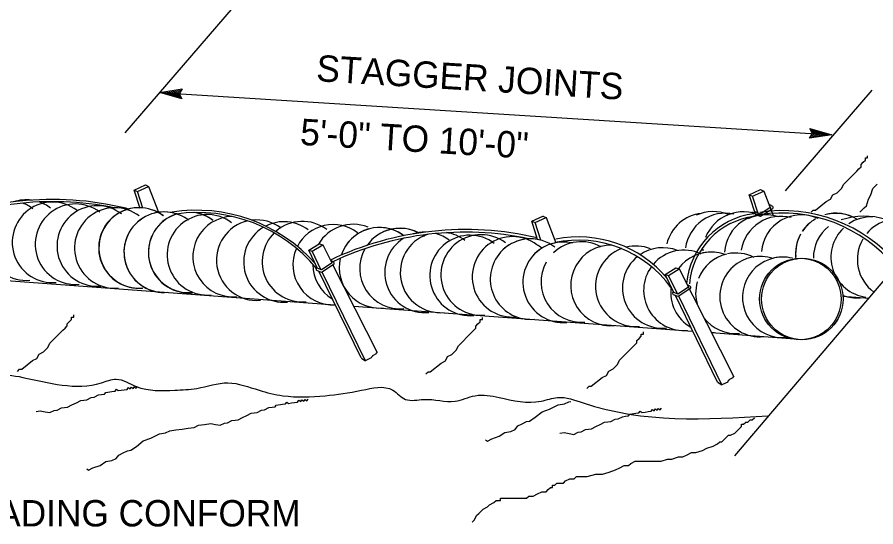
# Model space of a CAD drawing. Extents: x -894 to 866, y -472 to 714.
# Drawn here: x 175.5 to 403.5, y -181.8 to -46.5 of the extents above; entities that cross this region are included whole.
import ezdxf

# ---------------------------------------------------------------- set-up
doc = ezdxf.new("R2010")
doc.units = 0
for name, color, linetype in [('pp_PRESENTATION', 7, 'Continuous'), ('temp_CONSTRUCTION', 7, 'Continuous'), ('temp_CONSTRUCTION-anno', 7, 'Continuous')]:
    doc.layers.add(name, color=color, linetype=linetype)

msp = doc.modelspace()

# ---------------------------------------------------------------- linework, layer by layer
at = {"layer": 'pp_PRESENTATION'}
msp.add_lwpolyline([(366.06, -162.93), (451.93, -62.18), (445.5, -55.52), (465.66, -59.05), (458.91, -53.56), (593.73, 104.21)], dxfattribs=at)
at = {"layer": 'temp_CONSTRUCTION'}
for p, q in [((209.52, -91.04), (210.39, -91.43)), ((206.53, -92.42), (207.4, -92.81)), ((372.92, -92.25), (373.8, -92.64)), ((369.93, -93.62), (370.8, -94.01)), ((371.46, -98.48), (371.68, -97.98)), ((376.16, -96.79), (375.41, -96.32)), ((315.14, -99.28), (316.01, -99.67)), ((312.15, -100.65), (313.02, -101.04)), ((255.71, -106.62), (256.62, -106.9)), ((318.23, -106.44), (318.24, -106.42)), ((252.92, -108.36), (253.83, -108.64)), ((259.61, -111.61), (258.86, -111.15)), ((254.9, -113.3), (255.13, -112.8)), ((350.4, -113.03), (351.31, -113.31)), ((155.09, -115.1), (259.93, -122.82)), ((347.6, -114.77), (348.52, -115.05)), ((354.3, -118.02), (353.55, -117.55)), ((349.59, -119.71), (349.82, -119.21)), ((349.59, -119.71), (349.82, -119.21)), ((394.67, -120.54), (401.78, -121.06)), ((264.86, -123.19), (354.85, -129.82)), ((359.87, -130.19), (381.92, -131.92))]:
    msp.add_line(p, q, dxfattribs=at)
for points in [[(386.36, -98.29), (386.94, -97.72), (387.52, -97.72), (390.4, -95.41), (391.55, -94.83), (392.13, -93.68), (393.28, -93.1), (394.44, -91.95), (395.01, -90.79), (396.17, -89.64), (397.32, -88.48), (398.47, -87.33), (399.05, -86.75), (399.63, -86.18), (399.63, -85.6), (400.2, -85.02), (400.78, -84.45), (400.78, -83.87), (401.36, -83.87), (401.36, -83.29)], [(208.11, -97.24), (206.53, -92.42), (209.52, -91.04), (209.64, -91.09)], [(399.3, -98.28), (399.87, -97.7), (400.45, -97.13), (401.03, -96.55), (401.6, -94.82), (402.18, -93.67), (402.76, -91.94), (403.91, -90.78)], [(208.84, -97.16), (207.4, -92.81), (210.39, -91.43), (213, -98.22)], [(371.74, -99.29), (369.93, -93.62), (372.92, -92.25), (373.04, -92.3)], [(372.47, -99.1), (370.8, -94.01), (373.8, -92.64), (376.26, -99.16)], [(376, -97.42), (372.91, -99.43), (371.66, -98.92)], [(375.67, -96.91), (372.84, -98.75), (371.89, -98.36)], [(313.7, -105.53), (312.15, -100.65), (315.14, -99.28), (315.26, -99.33)], [(314.57, -105.7), (313.02, -101.04), (316.01, -99.67), (318.56, -106.39)], [(255.25, -113.18), (252.92, -108.36), (255.71, -106.62), (255.84, -106.66)], [(256.26, -113.63), (253.83, -108.64), (256.62, -106.9), (259.06, -111.7)], [(318.21, -106.46), (318.26, -106.4)], [(259.12, -111.74), (256.29, -113.58), (255.33, -113.19)], [(259.07, -111.73), (259.09, -111.77)], [(259.45, -112.24), (256.35, -114.26), (255.1, -113.75)], [(266.81, -136.96), (255.63, -113.95)], [(259.35, -112.29), (271.12, -135.55)], [(349.93, -119.57), (347.6, -114.77), (350.4, -113.03), (350.52, -113.07)], [(350.9, -119.94), (348.52, -115.05), (351.31, -113.31), (365.81, -141.96)], [(267.98, -137.69), (256.52, -114.16)], [(353.81, -118.15), (350.98, -119.99), (350.02, -119.6)], [(354.14, -118.65), (351.04, -120.67), (349.79, -120.16)], [(361.5, -143.37), (350.31, -120.36)], [(362.67, -144.1), (351.18, -120.52)], [(175.52, -140.55), (176.09, -139.98), (176.67, -139.98), (179.55, -137.67), (180.71, -137.09), (181.28, -135.94), (182.44, -135.36), (183.59, -134.21), (184.17, -133.05), (185.32, -131.9), (186.48, -130.74), (187.63, -129.59), (188.21, -129.01), (188.78, -128.44), (188.78, -127.86), (189.36, -127.28), (189.94, -126.71), (189.94, -126.13), (190.51, -126.13), (190.51, -125.55)], [(284.03, -141.2), (284.61, -140.63), (285.19, -140.63), (288.07, -138.32), (289.22, -137.74), (289.8, -136.59), (290.95, -136.01), (292.11, -134.86), (292.68, -133.7), (293.84, -132.55), (294.99, -131.39), (296.14, -130.24), (296.72, -129.66), (297.3, -129.09), (297.3, -128.51), (297.87, -127.93), (298.45, -127.36), (298.45, -126.78), (299.03, -126.78), (299.03, -126.2)], [(326.83, -145.06), (327.41, -144.48), (327.98, -144.48), (330.86, -142.17), (332.02, -141.6), (332.6, -140.44), (333.75, -139.87), (334.9, -138.71), (335.48, -137.56), (336.63, -136.4), (337.79, -135.25), (338.94, -134.1), (339.52, -133.52), (340.09, -132.94), (340.09, -132.36), (340.67, -131.79), (341.25, -131.21), (341.25, -130.63), (341.82, -130.63), (341.82, -130.06)], [(266.81, -136.96), (266.94, -136.96), (266.98, -137.07), (267.97, -137.7), (267.96, -137.6), (268.02, -137.63), (268.21, -137.51), (269.6, -136.88), (269.73, -136.47), (269.82, -136.46), (269.96, -136.38), (269.94, -136.28), (270.95, -135.77), (270.94, -135.67), (270.93, -135.58), (271.12, -135.55)], [(361.5, -143.37), (361.63, -143.37), (361.66, -143.48), (362.66, -144.11), (362.65, -144.01), (362.71, -144.04), (362.89, -143.92), (364.29, -143.29), (364.42, -142.88), (364.51, -142.87), (364.64, -142.79), (364.63, -142.69), (365.64, -142.18), (365.63, -142.08), (365.62, -141.99), (365.81, -141.96)], [(180.48, -151.16), (181.61, -151), (182.88, -151.24), (184.14, -151.47), (185.3, -150.9), (186.11, -150.78), (187.26, -150.21), (188.07, -150.1), (188.88, -149.99), (190.03, -149.41), (191.19, -148.84), (192.35, -148.26), (193.15, -148.15), (193.96, -148.04), (195.12, -147.47), (195.93, -147.35), (197.08, -146.78), (197.89, -146.67), (198.7, -146.55), (199.04, -146.09), (200.66, -145.87), (201.47, -145.75), (201.82, -145.29), (202.28, -145.64), (203.08, -145.53), (203.89, -145.41), (204.7, -145.3), (205.05, -144.84), (205.51, -145.19), (205.86, -144.73), (206.32, -145.08), (206.66, -144.62), (207.12, -144.96), (207.47, -144.5)], [(193.96, -166.39), (194.42, -166.74), (195.57, -166.17), (197.54, -165.48), (199.04, -164.45), (200.66, -164.22), (201.81, -163.65), (202.51, -162.73), (203.66, -162.15), (204.82, -161.58), (205.62, -161.47), (207.13, -160.43), (208.98, -158.94), (210.94, -158.25), (213.25, -157.1), (214.87, -156.88), (216.03, -156.3), (217.64, -156.08), (219.26, -155.85), (220.87, -155.63), (222.49, -155.4), (223.64, -154.83), (225.26, -154.6), (226.88, -154.38), (228.14, -154.61), (229.41, -154.84), (230.57, -154.27), (231.38, -154.16), (232.53, -153.58), (233.34, -153.47), (234.15, -153.36), (235.3, -152.79), (236.46, -152.21), (237.61, -151.64), (238.42, -151.53), (239.23, -151.41), (240.39, -150.84), (241.19, -150.73), (242.35, -150.15), (243.16, -150.04), (243.97, -149.93), (244.31, -149.47), (245.93, -149.24), (246.74, -149.13), (247.08, -148.67), (247.54, -149.01), (248.35, -148.9), (249.16, -148.79), (249.97, -148.68), (250.32, -148.21), (250.78, -148.56), (251.12, -148.1), (251.58, -148.45), (251.93, -147.99), (252.39, -148.34), (252.74, -147.88)], [(299.9, -158.68), (300.36, -159.03), (301.52, -158.46), (303.48, -157.77), (304.99, -156.74), (306.6, -156.51), (307.76, -155.94), (308.45, -155.02), (309.61, -154.44), (310.76, -153.87), (311.57, -153.76), (313.07, -152.72), (314.93, -151.23), (316.89, -150.54), (319.2, -149.39), (320.82, -149.17), (321.97, -148.59), (322.58, -148.51)], [(319.65, -156.94), (320.78, -156.78), (322.05, -157.02), (323.32, -157.25), (324.47, -156.68), (325.28, -156.57), (326.44, -155.99), (327.25, -155.88), (328.05, -155.77), (329.21, -155.19), (330.37, -154.62), (331.52, -154.05), (332.33, -153.93), (333.14, -153.82), (334.29, -153.25), (335.1, -153.13), (336.26, -152.56), (337.06, -152.45), (337.87, -152.34), (338.22, -151.88), (339.84, -151.65), (340.64, -151.54), (340.99, -151.08), (341.45, -151.42), (342.26, -151.31), (343.07, -151.2), (343.87, -151.08), (344.22, -150.62), (344.68, -150.97), (345.03, -150.51), (345.49, -150.86), (345.84, -150.4), (346.3, -150.75), (346.65, -150.29)], [(296.35, -180.55), (296.92, -179.97), (297.5, -178.82), (298.08, -178.24), (299.23, -177.09), (300.38, -176.51), (300.96, -175.93), (302.11, -175.36), (302.69, -174.78), (303.27, -174.78), (303.84, -174.78), (303.84, -174.2), (304.42, -174.2), (305.57, -174.2), (307.3, -174.2), (309.04, -174.2), (310.77, -174.2), (311.34, -173.62), (311.92, -173.62), (312.5, -173.62), (313.65, -173.05), (314.8, -172.47), (315.96, -172.47), (316.53, -171.89), (317.11, -171.32), (317.69, -171.32), (317.69, -170.74), (318.26, -170.74), (318.84, -170.16), (319.99, -170.16), (320.57, -170.16), (321.15, -169.59), (322.3, -169.01), (322.88, -169.01), (323.45, -169.01), (324.03, -168.43), (325.18, -168.43), (326.91, -168.43), (329.22, -167.85), (330.95, -167.85), (332.68, -167.28), (334.41, -166.7), (335.56, -166.12), (336.72, -165.55), (337.87, -165.55), (338.45, -164.97), (339.6, -164.39), (340.75, -164.39), (342.48, -164.39), (343.64, -164.39), (345.37, -164.39), (346.52, -164.39), (348.25, -163.82), (349.4, -163.82), (351.13, -163.24), (352.29, -163.24), (353.44, -162.66), (354.59, -162.08), (355.75, -162.08), (357.48, -161.51), (358.63, -160.93), (360.36, -160.35), (361.51, -159.78), (362.09, -159.2), (362.67, -159.2), (363.24, -158.62), (364.4, -157.47), (364.97, -157.47), (366.13, -156.89), (366.71, -156.31), (367.28, -155.74), (367.86, -155.16), (367.86, -154.58), (368.44, -154.58), (369.01, -154.01), (369.59, -154.01), (370.17, -153.43), (370.74, -153.43), (371.32, -152.85)]]:
    msp.add_lwpolyline(points, dxfattribs=at)
for centre in [(383.5, -121.32), (384.01, -121.32)]:
    msp.add_circle(centre, 10.82, dxfattribs=at)
for centre, radius, start, end in [((184.77, -178.15), 83.26, 76.4396, 115.4812), ((184.91, -178.73), 83.26, 78.6891, 115.4812), ((184.85, -106.27), 10.69, 52.7997, 275.2991), ((177.85, -105.67), 10.69, 82.3942, 108.1382), ((177.85, -105.67), 10.69, 52.7997, 71.2962), ((177.85, -105.67), 10.69, 119.773, 275.2991), ((173.18, -105.87), 10.69, 52.7997, 69.4475), ((190.97, -106.76), 10.69, 52.7997, 275.2991), ((196.74, -107.24), 10.69, 52.7997, 275.2991), ((201.4, -107.77), 10.69, 52.7997, 275.2991), ((207.81, -107.75), 10.69, 52.7997, 275.2991), ((207.86, -107.74), 10.69, 89.3521, 275.2991), ((203.13, -101.4), 4.35, 65.2742, 74.5138), ((207.86, -107.74), 10.69, 52.7997, 69.8299), ((223.12, -139.87), 42.12, 41.4841, 98.9689), ((378.78, -137.58), 39.74, 39.6447, 98.7758), ((375.9, -97.05), 0.378, 286.3059, 44.8744), ((214.53, -108.87), 10.69, 121.6968, 275.2991), ((214.53, -108.89), 10.69, 52.7997, 275.2991), ((221.02, -108.99), 10.69, 106.3685, 275.2991), ((214.53, -108.87), 10.69, 52.7997, 104.4877), ((221.01, -108.92), 10.69, 107.077, 138.0128), ((225.98, -109.57), 10.69, 52.7997, 275.2991), ((223.46, -139.17), 40.82, 39.51, 98.0695), ((232.82, -110.06), 10.69, 91.5061, 275.2991), ((221.02, -108.99), 10.69, 52.7997, 83.554), ((221.01, -108.92), 10.69, 52.7997, 81.6038), ((239.1, -111), 10.69, 52.7997, 96.8136), ((358.4, -109.2), 10.69, 96.3229, 166.2634), ((363.58, -109.21), 10.69, 77.8865, 172.1118), ((373.74, -119.02), 20.53, 97.3702, 175.0177), ((373.74, -119.02), 19.79, 97.3702, 175.0177), ((360.35, -108.78), 10.69, 67.5742, 114.8377), ((368.28, -108.86), 10.69, 64.8291, 158.5502), ((374.04, -109.57), 10.69, 71.6167, 176.2939), ((378.36, -110.04), 10.69, 75.1677, 170.6702), ((374.32, -109.62), 10.69, 71.8034, 116.0626), ((369.75, -102.41), 4.19, 65.4098, 77.9625), ((371.76, -98.61), 0.333, 156.6142, 251.604), ((382.47, -97.5), 10.69, 188.2003, 188.514), ((378.63, -137.27), 38.78, 39.5735, 98.7047), ((383.8, -109.65), 10.69, 65.4926, 174.9935), ((392.94, -109.25), 10.69, 120.2387, 146.2641), ((392.91, -109.23), 10.69, 58.2017, 105.7673), ((392.94, -109.25), 10.69, 58.6959, 103.8969), ((400.52, -118.78), 19.45, 72.729, 108.4857), ((402.32, -110.21), 10.69, 87.5935, 123.9163), ((409.33, -110.81), 10.69, 67.0787, 140.1436), ((239.1, -111), 10.69, 102.5239, 275.2991), ((246.32, -111.48), 10.69, 120.3555, 275.2991), ((246.32, -111.48), 10.69, 52.7997, 116.6837), ((251.23, -111.39), 10.69, 52.7997, 131.4405), ((259.41, -112.23), 10.69, 52.7997, 152.7531), ((264.71, -112.16), 10.69, 68.2667, 149.8057), ((271.7, -113.02), 10.69, 52.7997, 144.626), ((277.14, -113.24), 10.69, 61.9632, 144.626), ((271.7, -113.02), 10.69, 52.7997, 88.6796), ((277.16, -113.23), 10.69, 62.2879, 116.3235), ((392.91, -109.23), 10.69, 130.9467, 146.7312), ((397.65, -110.4), 10.69, 128.4799, 180.3181), ((402.32, -110.21), 10.69, 133.7744, 262.2432), ((221.01, -108.92), 10.69, 156.669, 275.2991), ((251.23, -111.39), 10.69, 134.382, 275.2991), ((294.51, -186.13), 83.26, 76.755, 115.4812), ((294.43, -186.03), 82.46, 78.1354, 115.2121), ((271.7, -113.02), 10.69, 105.5844, 161.9234), ((287.92, -114.25), 10.69, 109.0012, 275.2991), ((283.79, -114.24), 10.69, 89.3833, 107.1124), ((277.16, -113.23), 10.69, 52.7997, 56.0443), ((277.14, -113.24), 10.69, 52.7997, 55.8038), ((295.75, -115.06), 10.69, 52.7997, 275.2991), ((283.79, -114.24), 10.69, 52.7997, 74.4893), ((298.7, -114.93), 10.69, 52.7997, 275.2991), ((287.92, -114.25), 10.69, 52.7997, 81.4343), ((307.03, -115.42), 10.69, 52.7997, 275.2991), ((324.65, -135.37), 30.53, 39.7173, 101.5781), ((392.91, -109.23), 10.69, 151.3508, 188.4212), ((392.94, -109.25), 10.69, 151.3393, 184.3844), ((277.16, -113.23), 10.69, 133.99, 145.2532), ((283.79, -114.24), 10.69, 121.9321, 275.2991), ((311.83, -116.03), 10.69, 81.8308, 275.2991), ((311.82, -116.04), 10.69, 52.7997, 133.3797), ((320.5, -116.87), 10.69, 76.5271, 133.3797), ((308.3, -116.27), 10.69, 52.7997, 60.85), ((320.49, -116.87), 10.69, 77.4942, 108.7277), ((325.3, -116.79), 10.69, 60.5474, 133.3797), ((324.47, -136.22), 30.53, 36.1223, 101.5781), ((333.18, -117.71), 10.69, 89.0015, 275.2991), ((409.33, -110.81), 10.69, 149.6988, 234.0171), ((259.41, -112.23), 10.69, 155.884, 273.1448), ((277.14, -113.24), 10.69, 150.6231, 275.2991), ((277.16, -113.23), 10.69, 150.5303, 275.2991), ((320.49, -116.87), 10.69, 125.5426, 275.2991), ((339.78, -117.93), 10.69, 110.8706, 275.2991), ((339.78, -117.93), 10.69, 68.5921, 103.7773), ((346.93, -118.38), 10.69, 68.3569, 124.2602), ((352.57, -119.01), 10.69, 64.3886, 139.8164), ((359.75, -119.55), 10.69, 85.1189, 143.775), ((366.38, -119.79), 10.69, 103.4205, 158.3815), ((359.73, -119.54), 10.69, 69.8986, 102.0499), ((368.28, -108.86), 10.69, 175.6311, 178.1101), ((366.38, -119.79), 10.69, 63.1117, 102.0499), ((264.71, -112.16), 10.69, 172.7661, 175.1072), ((259.34, -111.88), 0.378, 286.3059, 44.8744), ((271.7, -113.02), 10.69, 166.5396, 275.2991), ((325.3, -116.79), 10.69, 150.6645, 275.2991), ((346.93, -118.38), 10.69, 128.7802, 275.2991), ((372.79, -120.66), 10.69, 71.1041, 132.4487), ((378.83, -120.87), 10.69, 94.052, 275.2991), ((366.38, -119.79), 10.69, 52.7997, 53.0127), ((378.83, -120.87), 10.69, 76.101, 106.9579), ((378.83, -120.87), 10.69, 72.0042, 72.4967), ((264.71, -112.16), 10.69, 179.9731, 238.7966), ((255.21, -113.44), 0.333, 156.6142, 251.604), ((352.57, -119.01), 10.69, 143.8911, 275.2991), ((372.79, -120.66), 10.69, 132.1503, 275.2991), ((359.75, -119.55), 10.69, 172.0975, 240.1132), ((354.03, -118.29), 0.378, 286.3059, 44.8744), ((366.38, -119.79), 10.69, 163.7125, 197.4442), ((349.9, -119.84), 0.333, 156.6142, 251.604), ((398.43, -110.32), 10.69, 250.642, 275.2991), ((259.41, -112.23), 10.69, 275.2556, 275.2991), ((366.38, -119.79), 10.69, 217.4483, 275.2991), ((359.75, -119.55), 10.69, 271.051, 275.2991)]:
    msp.add_arc(centre, radius, start, end, dxfattribs=at)
msp.add_spline([(40.92, -134.53), (88.88, -136.27), (95.7, -138.22), (102.99, -138.22), (116.62, -137.73), (121.48, -139.19), (133.65, -139.19), (141.43, -138.7), (151.65, -139.19), (160.9, -141.14), (163.33, -143.57), (169.17, -142.11), (176.95, -142.11), (197.87, -143.57), (201.77, -142.6), (207.12, -144.54), (217.34, -145.52), (223.18, -145.03), (231.45, -143.57), (239.72, -145.52), (246.04, -146.98), (257.24, -146.98), (266.97, -145.52), (275.24, -145.52), (278.64, -147.95), (283.51, -147.95), (291.78, -148.44), (297.13, -146.98), (303.46, -147.46), (314.65, -148.44), (319.03, -147.46), (325.84, -148.92), (374.85, -152.36)], degree=3, dxfattribs=at)
at = {"layer": 'temp_CONSTRUCTION-anno'}
for p, q in [((204.17, -77.16), (281.69, 12.8)), ((213.36, -66.5), (219.33, -65.55)), ((214.73, -66.58), (219.08, -65.89)), ((219.33, -65.55), (218.47, -66.81)), ((219.33, -65.55), (219.33, -65.55)), ((379.53, -92.61), (402.6, -65.83)), ((213.36, -66.5), (391.88, -77.68)), ((219.17, -68.18), (213.36, -66.5)), ((213.36, -66.5), (213.36, -66.5)), ((218.98, -67.81), (214.72, -66.58)), ((216.07, -66.67), (218.89, -66.22)), ((218.77, -67.45), (216.07, -66.67)), ((217.43, -66.75), (218.63, -66.56)), ((218.62, -67.09), (217.43, -66.75)), ((218.47, -66.81), (219.17, -68.18)), ((219.17, -68.18), (219.17, -68.18)), ((385.91, -78.64), (386.77, -77.38)), ((386.77, -77.38), (386.06, -76.02)), ((386.06, -76.02), (386.06, -76.02)), ((386.06, -76.02), (391.88, -77.68)), ((386.26, -76.38), (390.53, -77.6)), ((389.17, -77.52), (386.36, -77.97)), ((386.47, -76.75), (389.17, -77.52)), ((387.81, -77.44), (386.61, -77.63)), ((386.62, -77.1), (387.81, -77.44)), ((391.88, -77.68), (385.91, -78.64)), ((385.91, -78.64), (385.91, -78.64)), ((390.52, -77.6), (386.16, -78.3)), ((391.88, -77.68), (391.88, -77.68))]:
    msp.add_line(p, q, dxfattribs=at)

# ---------------------------------------------------------------- texts
for s, p in [('STAGGER JOINTS', (254.79, -63.46)), ('5\'-0" TO 10\'-0"', (250.5, -80.38))]:
    msp.add_text(s, height=7, rotation=356.5164, dxfattribs=at).set_placement(p)
msp.add_text('GRADING CONFORM', height=7, dxfattribs=at).set_placement((156.13, -181.69))

doc.saveas('drawing.dxf')
